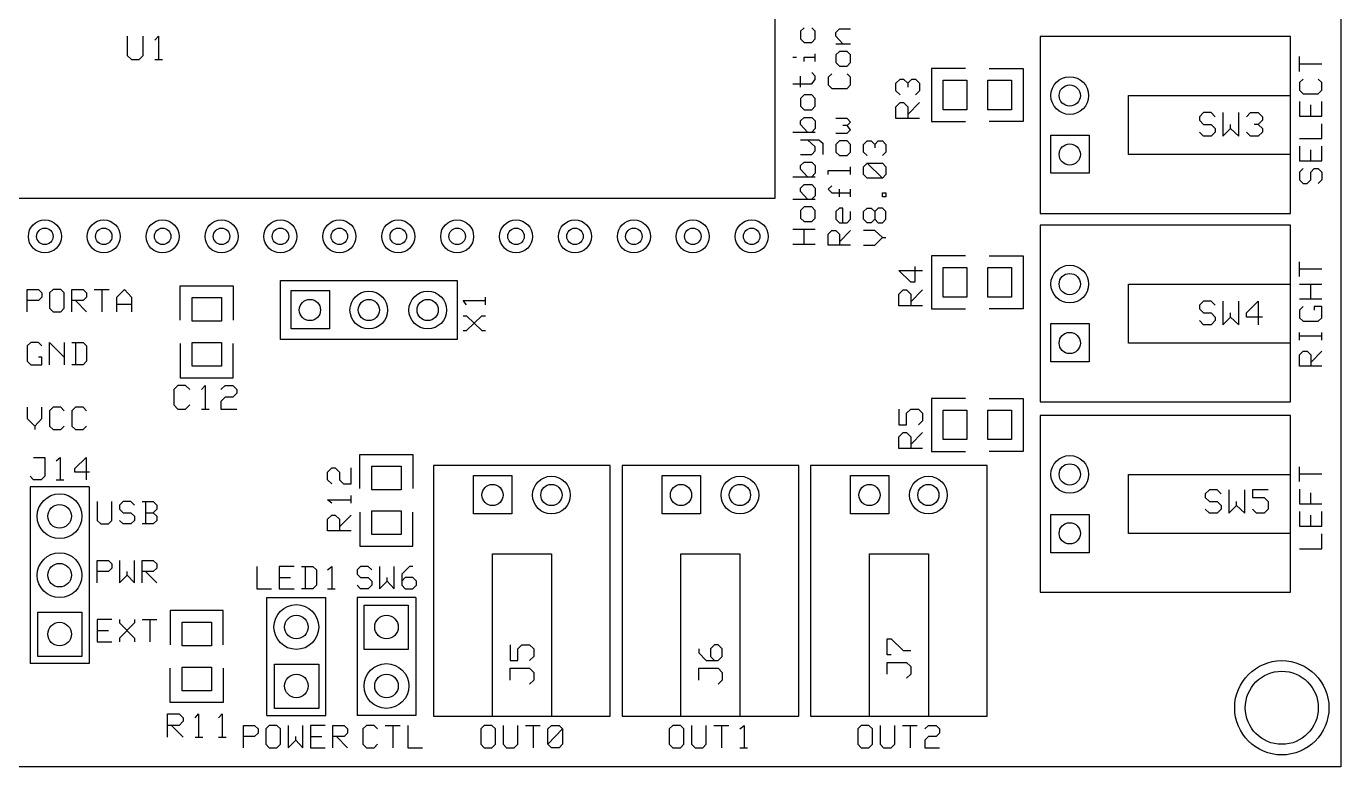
# Model space of a CAD drawing. Extents: x 0 to 3.8, y 0 to 2.5.
# Drawn here: x 1.569 to 3.8, y 0 to 1.256 of the extents above; entities that cross this region are included whole.
import ezdxf

# ---------------------------------------------------------------- set-up
doc = ezdxf.new("R2010")
doc.units = 0
doc.layers.get('0').update_dxf_attribs({"linetype": 'CONTINUOUS'})

msp = doc.modelspace()

# ---------------------------------------------------------------- linework, layer by layer
at = {"color": 7}
for p, q in [((3.8, 2.5), (3.8, 0)), ((2.84, 0.965), (2.84, 1.435)), ((2.889, 1.254), (2.883, 1.248)), ((2.908, 1.248), (2.902, 1.254)), ((2.943, 1.246), (2.949, 1.252)), ((2.949, 1.252), (2.968, 1.252)), ((1.74, 1.24), (1.74, 1.207)), ((1.767, 1.207), (1.767, 1.24)), ((1.787, 1.233), (1.793, 1.24)), ((1.793, 1.24), (1.793, 1.2)), ((2.883, 1.248), (2.883, 1.235)), ((2.883, 1.235), (2.889, 1.229)), ((2.889, 1.229), (2.902, 1.229)), ((2.902, 1.229), (2.908, 1.235)), ((2.908, 1.235), (2.908, 1.248)), ((2.943, 1.24), (2.943, 1.246)), ((2.955, 1.227), (2.943, 1.24)), ((3.715, 1.239), (3.29, 1.239)), ((3.29, 1.239), (3.29, 0.939)), ((3.715, 0.939), (3.715, 1.239)), ((1.74, 1.207), (1.747, 1.2)), ((1.76, 1.2), (1.767, 1.207)), ((2.908, 1.197), (2.908, 1.21)), ((2.943, 1.227), (2.968, 1.227)), ((2.949, 1.214), (2.943, 1.208)), ((2.943, 1.208), (2.943, 1.195)), ((2.962, 1.214), (2.949, 1.214)), ((2.968, 1.208), (2.962, 1.214)), ((2.968, 1.195), (2.968, 1.208)), ((1.747, 1.2), (1.76, 1.2)), ((1.787, 1.2), (1.8, 1.2)), ((2.87, 1.204), (2.876, 1.204)), ((2.889, 1.197), (2.889, 1.204)), ((2.889, 1.204), (2.908, 1.204)), ((2.943, 1.195), (2.949, 1.189)), ((2.949, 1.189), (2.962, 1.189)), ((2.962, 1.189), (2.968, 1.195)), ((3.163, 1.185), (3.105, 1.185)), ((3.105, 1.185), (3.105, 1.095)), ((3.203, 1.185), (3.261, 1.185)), ((3.261, 1.185), (3.261, 1.095)), ((3.73, 1.18), (3.73, 1.205)), ((3.73, 1.193), (3.768, 1.193)), ((2.883, 1.153), (2.883, 1.172)), ((2.908, 1.172), (2.902, 1.178)), ((2.902, 1.159), (2.908, 1.166)), ((2.908, 1.166), (2.908, 1.172)), ((2.936, 1.176), (2.93, 1.17)), ((2.93, 1.17), (2.93, 1.157)), ((2.968, 1.17), (2.962, 1.176)), ((2.968, 1.157), (2.968, 1.17)), ((3.045, 1.16), (3.052, 1.167)), ((3.052, 1.167), (3.058, 1.167)), ((3.058, 1.167), (3.065, 1.16)), ((3.065, 1.16), (3.072, 1.167)), ((3.072, 1.167), (3.078, 1.167)), ((3.078, 1.167), (3.085, 1.16)), ((3.125, 1.165), (3.165, 1.165)), ((3.125, 1.115), (3.125, 1.165)), ((3.165, 1.165), (3.165, 1.115)), ((3.201, 1.165), (3.241, 1.165)), ((3.201, 1.115), (3.201, 1.165)), ((3.241, 1.165), (3.241, 1.115)), ((3.736, 1.167), (3.73, 1.161)), ((3.73, 1.161), (3.73, 1.148)), ((3.768, 1.161), (3.762, 1.167)), ((3.768, 1.148), (3.768, 1.161)), ((2.87, 1.159), (2.902, 1.159)), ((2.889, 1.14), (2.883, 1.134)), ((2.902, 1.14), (2.889, 1.14)), ((2.908, 1.134), (2.902, 1.14)), ((2.93, 1.157), (2.936, 1.151)), ((2.936, 1.151), (2.962, 1.151)), ((2.962, 1.151), (2.968, 1.157)), ((3.045, 1.147), (3.045, 1.16)), ((3.052, 1.14), (3.045, 1.147)), ((3.065, 1.16), (3.065, 1.153)), ((3.085, 1.147), (3.078, 1.14)), ((3.085, 1.16), (3.085, 1.147)), ((3.44, 1.039), (3.44, 1.139)), ((3.44, 1.139), (3.715, 1.139)), ((3.73, 1.148), (3.736, 1.142)), ((3.736, 1.142), (3.762, 1.142)), ((3.762, 1.142), (3.768, 1.148)), ((2.883, 1.134), (2.883, 1.121)), ((2.883, 1.121), (2.889, 1.115)), ((2.902, 1.115), (2.908, 1.121)), ((2.908, 1.121), (2.908, 1.134)), ((3.045, 1.12), (3.052, 1.127)), ((3.045, 1.1), (3.045, 1.12)), ((3.052, 1.127), (3.058, 1.127)), ((3.058, 1.127), (3.065, 1.12)), ((3.065, 1.107), (3.085, 1.127)), ((3.065, 1.12), (3.065, 1.1)), ((3.73, 1.129), (3.73, 1.104)), ((3.749, 1.104), (3.749, 1.123)), ((3.768, 1.104), (3.768, 1.129)), ((2.883, 1.096), (2.889, 1.102)), ((2.883, 1.09), (2.883, 1.096)), ((2.889, 1.115), (2.902, 1.115)), ((2.889, 1.102), (2.902, 1.102)), ((2.902, 1.102), (2.908, 1.096)), ((2.908, 1.096), (2.908, 1.083)), ((2.962, 1.1), (2.943, 1.1)), ((2.968, 1.094), (2.962, 1.1)), ((2.962, 1.088), (2.968, 1.094)), ((3.085, 1.1), (3.045, 1.1)), ((3.105, 1.095), (3.163, 1.095)), ((3.165, 1.115), (3.125, 1.115)), ((3.241, 1.115), (3.201, 1.115)), ((3.261, 1.095), (3.203, 1.095)), ((3.567, 1.11), (3.56, 1.103)), ((3.56, 1.103), (3.56, 1.097)), ((3.56, 1.097), (3.567, 1.09)), ((3.58, 1.11), (3.567, 1.11)), ((3.587, 1.103), (3.58, 1.11)), ((3.6, 1.11), (3.6, 1.07)), ((3.627, 1.07), (3.627, 1.11)), ((3.64, 1.103), (3.647, 1.11)), ((3.647, 1.11), (3.66, 1.11)), ((3.66, 1.11), (3.667, 1.103)), ((3.667, 1.097), (3.66, 1.09)), ((3.667, 1.103), (3.667, 1.097)), ((3.73, 1.104), (3.768, 1.104)), ((2.87, 1.077), (2.908, 1.077)), ((2.895, 1.077), (2.883, 1.09)), ((2.908, 1.083), (2.902, 1.077)), ((2.943, 1.075), (2.962, 1.075)), ((2.962, 1.088), (2.955, 1.088)), ((2.968, 1.081), (2.962, 1.088)), ((2.962, 1.075), (2.968, 1.081)), ((3.308, 1.072), (3.373, 1.072)), ((3.308, 1.007), (3.308, 1.072)), ((3.373, 1.072), (3.373, 1.007)), ((3.567, 1.07), (3.56, 1.077)), ((3.567, 1.09), (3.58, 1.09)), ((3.58, 1.09), (3.587, 1.083)), ((3.587, 1.077), (3.58, 1.07)), ((3.587, 1.083), (3.587, 1.077)), ((3.6, 1.07), (3.613, 1.083)), ((3.613, 1.083), (3.613, 1.09)), ((3.613, 1.083), (3.627, 1.07)), ((3.647, 1.07), (3.64, 1.077)), ((3.66, 1.09), (3.653, 1.09)), ((3.66, 1.09), (3.667, 1.083)), ((3.667, 1.077), (3.66, 1.07)), ((3.667, 1.083), (3.667, 1.077)), ((3.768, 1.066), (3.768, 1.091)), ((2.883, 1.064), (2.914, 1.064)), ((2.908, 1.052), (2.895, 1.064)), ((2.908, 1.045), (2.908, 1.052)), ((2.914, 1.064), (2.921, 1.058)), ((2.921, 1.058), (2.921, 1.039)), ((2.949, 1.062), (2.943, 1.056)), ((2.943, 1.056), (2.943, 1.043)), ((2.962, 1.062), (2.949, 1.062)), ((2.968, 1.056), (2.962, 1.062)), ((2.968, 1.043), (2.968, 1.056)), ((2.99, 1.056), (2.996, 1.062)), ((2.99, 1.043), (2.99, 1.056)), ((2.996, 1.062), (3.003, 1.062)), ((3.003, 1.062), (3.009, 1.056)), ((3.009, 1.056), (3.015, 1.062)), ((3.009, 1.056), (3.009, 1.05)), ((3.015, 1.062), (3.022, 1.062)), ((3.022, 1.062), (3.028, 1.056)), ((3.028, 1.056), (3.028, 1.043)), ((3.58, 1.07), (3.567, 1.07)), ((3.66, 1.07), (3.647, 1.07)), ((3.73, 1.066), (3.768, 1.066)), ((3.73, 1.053), (3.73, 1.028)), ((3.768, 1.028), (3.768, 1.053)), ((2.883, 1.039), (2.902, 1.039)), ((2.902, 1.039), (2.908, 1.045)), ((2.943, 1.043), (2.949, 1.037)), ((2.949, 1.037), (2.962, 1.037)), ((2.962, 1.037), (2.968, 1.043)), ((2.996, 1.037), (2.99, 1.043)), ((3.028, 1.043), (3.022, 1.037)), ((3.715, 1.039), (3.44, 1.039)), ((3.73, 1.028), (3.768, 1.028)), ((3.749, 1.028), (3.749, 1.047)), ((2.883, 1.02), (2.889, 1.026)), ((2.883, 1.014), (2.883, 1.02)), ((2.895, 1.001), (2.883, 1.014)), ((2.889, 1.026), (2.902, 1.026)), ((2.902, 1.026), (2.908, 1.02)), ((2.908, 1.007), (2.902, 1.001)), ((2.908, 1.02), (2.908, 1.007)), ((2.93, 1.005), (2.93, 1.012)), ((2.93, 1.012), (2.968, 1.012)), ((2.968, 1.005), (2.968, 1.018)), ((2.99, 1.018), (2.996, 1.024)), ((2.99, 1.005), (2.99, 1.018)), ((2.996, 0.999), (2.99, 1.005)), ((2.996, 1.024), (3.022, 1.024)), ((3.022, 0.999), (2.996, 1.024)), ((3.022, 1.024), (3.028, 1.018)), ((3.028, 1.005), (3.022, 0.999)), ((3.028, 1.018), (3.028, 1.005)), ((3.373, 1.007), (3.308, 1.007)), ((3.736, 1.015), (3.73, 1.009)), ((3.73, 1.009), (3.73, 0.996)), ((3.749, 1.009), (3.755, 1.015)), ((3.749, 0.996), (3.749, 1.009)), ((3.755, 1.015), (3.762, 1.015)), ((3.762, 1.015), (3.768, 1.009)), ((3.768, 1.009), (3.768, 0.996)), ((2.87, 1.001), (2.908, 1.001)), ((2.883, 0.982), (2.889, 0.988)), ((2.883, 0.976), (2.883, 0.982)), ((2.889, 0.988), (2.902, 0.988)), ((2.902, 0.988), (2.908, 0.982)), ((2.908, 0.982), (2.908, 0.969)), ((2.936, 0.986), (2.93, 0.98)), ((3.022, 0.999), (2.996, 0.999)), ((3.73, 0.996), (3.736, 0.99)), ((3.736, 0.99), (3.743, 0.99)), ((3.743, 0.99), (3.749, 0.996)), ((3.768, 0.996), (3.762, 0.99)), ((0.86, 0.965), (2.84, 0.965)), ((2.87, 0.963), (2.908, 0.963)), ((2.895, 0.963), (2.883, 0.976)), ((2.908, 0.969), (2.902, 0.963)), ((2.93, 0.98), (2.936, 0.974)), ((2.936, 0.974), (2.968, 0.974)), ((2.949, 0.967), (2.949, 0.98)), ((2.968, 0.967), (2.968, 0.98)), ((3.022, 0.967), (3.022, 0.974)), ((3.022, 0.974), (3.028, 0.974)), ((3.028, 0.967), (3.022, 0.967)), ((3.028, 0.974), (3.028, 0.967)), ((2.889, 0.95), (2.883, 0.944)), ((2.883, 0.944), (2.883, 0.931)), ((2.902, 0.95), (2.889, 0.95)), ((2.908, 0.944), (2.902, 0.95)), ((2.908, 0.931), (2.908, 0.944)), ((2.949, 0.948), (2.943, 0.942)), ((2.943, 0.942), (2.943, 0.929)), ((2.955, 0.948), (2.949, 0.948)), ((2.955, 0.923), (2.955, 0.948)), ((2.968, 0.929), (2.968, 0.942)), ((2.99, 0.942), (2.996, 0.948)), ((2.99, 0.929), (2.99, 0.942)), ((2.996, 0.948), (3.003, 0.948)), ((3.003, 0.948), (3.009, 0.942)), ((3.015, 0.948), (3.009, 0.942)), ((3.009, 0.942), (3.009, 0.929)), ((3.022, 0.948), (3.015, 0.948)), ((3.028, 0.942), (3.022, 0.948)), ((3.028, 0.929), (3.028, 0.942)), ((3.29, 0.939), (3.715, 0.939)), ((2.883, 0.931), (2.889, 0.925)), ((2.889, 0.925), (2.902, 0.925)), ((2.902, 0.925), (2.908, 0.931)), ((2.943, 0.929), (2.949, 0.923)), ((2.949, 0.923), (2.962, 0.923)), ((2.962, 0.923), (2.968, 0.929)), ((2.996, 0.923), (2.99, 0.929)), ((3.003, 0.923), (2.996, 0.923)), ((3.009, 0.929), (3.003, 0.923)), ((3.009, 0.929), (3.015, 0.923)), ((3.015, 0.923), (3.022, 0.923)), ((3.022, 0.923), (3.028, 0.929)), ((3.715, 0.919), (3.29, 0.919)), ((3.29, 0.919), (3.29, 0.619)), ((3.715, 0.619), (3.715, 0.919)), ((2.87, 0.912), (2.908, 0.912)), ((2.889, 0.887), (2.889, 0.912)), ((2.93, 0.904), (2.936, 0.91)), ((2.93, 0.885), (2.93, 0.904)), ((2.936, 0.91), (2.943, 0.91)), ((2.943, 0.91), (2.949, 0.904)), ((2.949, 0.891), (2.968, 0.91)), ((2.949, 0.904), (2.949, 0.885)), ((3.009, 0.91), (2.99, 0.91)), ((3.022, 0.898), (3.009, 0.91)), ((3.009, 0.885), (3.022, 0.898)), ((3.022, 0.898), (3.028, 0.898)), ((2.87, 0.887), (2.908, 0.887)), ((2.968, 0.885), (2.93, 0.885)), ((2.99, 0.885), (3.009, 0.885)), ((3.077, 0.849), (3.077, 0.822)), ((3.163, 0.867), (3.105, 0.867)), ((3.105, 0.867), (3.105, 0.777)), ((3.203, 0.867), (3.261, 0.867)), ((3.261, 0.867), (3.261, 0.777)), ((3.73, 0.832), (3.73, 0.857)), ((3.07, 0.822), (3.05, 0.842)), ((3.05, 0.842), (3.09, 0.842)), ((3.125, 0.847), (3.165, 0.847)), ((3.125, 0.797), (3.125, 0.847)), ((3.165, 0.847), (3.165, 0.797)), ((3.201, 0.847), (3.241, 0.847)), ((3.201, 0.797), (3.201, 0.847)), ((3.241, 0.847), (3.241, 0.797)), ((3.73, 0.845), (3.768, 0.845)), ((1.57, 0.772), (1.57, 0.81)), ((1.57, 0.81), (1.589, 0.81)), ((1.589, 0.81), (1.595, 0.804)), ((1.595, 0.804), (1.595, 0.797)), ((1.614, 0.81), (1.608, 0.804)), ((1.608, 0.804), (1.608, 0.778)), ((1.627, 0.81), (1.614, 0.81)), ((1.633, 0.804), (1.627, 0.81)), ((1.633, 0.778), (1.633, 0.804)), ((1.646, 0.772), (1.646, 0.81)), ((1.646, 0.81), (1.665, 0.81)), ((1.665, 0.81), (1.671, 0.804)), ((1.671, 0.804), (1.671, 0.797)), ((1.684, 0.81), (1.709, 0.81)), ((1.697, 0.81), (1.697, 0.772)), ((1.722, 0.797), (1.735, 0.81)), ((1.735, 0.81), (1.747, 0.797)), ((1.83, 0.758), (1.83, 0.816)), ((1.83, 0.816), (1.92, 0.816)), ((1.92, 0.816), (1.92, 0.758)), ((2, 0.825), (2.3, 0.825)), ((2, 0.725), (2, 0.825)), ((2.018, 0.808), (2.083, 0.808)), ((2.018, 0.743), (2.018, 0.808)), ((2.083, 0.808), (2.083, 0.743)), ((2.3, 0.825), (2.3, 0.725)), ((3.05, 0.802), (3.057, 0.809)), ((3.057, 0.809), (3.063, 0.809)), ((3.063, 0.809), (3.07, 0.802)), ((3.077, 0.822), (3.07, 0.822)), ((3.07, 0.789), (3.09, 0.809)), ((3.44, 0.719), (3.44, 0.819)), ((3.44, 0.819), (3.715, 0.819)), ((3.73, 0.819), (3.768, 0.819)), ((3.749, 0.794), (3.749, 0.819)), ((1.589, 0.791), (1.57, 0.791)), ((1.595, 0.797), (1.589, 0.791)), ((1.665, 0.791), (1.646, 0.791)), ((1.652, 0.791), (1.671, 0.772)), ((1.671, 0.797), (1.665, 0.791)), ((1.722, 0.772), (1.722, 0.797)), ((1.722, 0.785), (1.747, 0.785)), ((1.747, 0.797), (1.747, 0.772)), ((1.85, 0.796), (1.9, 0.796)), ((1.85, 0.756), (1.85, 0.796)), ((1.9, 0.796), (1.9, 0.756)), ((2.316, 0.784), (2.31, 0.791)), ((2.31, 0.791), (2.348, 0.791)), ((2.348, 0.784), (2.348, 0.797)), ((3.05, 0.782), (3.05, 0.802)), ((3.09, 0.782), (3.05, 0.782)), ((3.07, 0.802), (3.07, 0.782)), ((3.165, 0.797), (3.125, 0.797)), ((3.241, 0.797), (3.201, 0.797)), ((3.567, 0.79), (3.56, 0.783)), ((3.56, 0.783), (3.56, 0.777)), ((3.58, 0.79), (3.567, 0.79)), ((3.587, 0.783), (3.58, 0.79)), ((3.6, 0.79), (3.6, 0.75)), ((3.627, 0.75), (3.627, 0.79)), ((3.64, 0.77), (3.66, 0.79)), ((3.66, 0.79), (3.66, 0.75)), ((3.73, 0.794), (3.768, 0.794)), ((1.608, 0.778), (1.614, 0.772)), ((1.614, 0.772), (1.627, 0.772)), ((1.627, 0.772), (1.633, 0.778)), ((2.31, 0.765), (2.316, 0.765)), ((2.316, 0.74), (2.342, 0.765)), ((2.316, 0.765), (2.342, 0.74)), ((2.342, 0.765), (2.348, 0.765)), ((3.105, 0.777), (3.163, 0.777)), ((3.261, 0.777), (3.203, 0.777)), ((3.56, 0.777), (3.567, 0.77)), ((3.567, 0.77), (3.58, 0.77)), ((3.58, 0.77), (3.587, 0.763)), ((3.587, 0.763), (3.587, 0.757)), ((3.6, 0.75), (3.613, 0.763)), ((3.613, 0.763), (3.613, 0.77)), ((3.613, 0.763), (3.627, 0.75)), ((3.64, 0.763), (3.64, 0.77)), ((3.667, 0.763), (3.64, 0.763)), ((3.736, 0.781), (3.73, 0.775)), ((3.73, 0.775), (3.73, 0.762)), ((3.73, 0.762), (3.736, 0.756)), ((3.768, 0.781), (3.755, 0.781)), ((3.755, 0.781), (3.755, 0.775)), ((3.762, 0.756), (3.768, 0.762)), ((3.768, 0.762), (3.768, 0.781)), ((1.9, 0.756), (1.85, 0.756)), ((2.083, 0.743), (2.018, 0.743)), ((2.31, 0.74), (2.316, 0.74)), ((2.342, 0.74), (2.348, 0.74)), ((3.308, 0.752), (3.373, 0.752)), ((3.308, 0.687), (3.308, 0.752)), ((3.373, 0.752), (3.373, 0.687)), ((3.567, 0.75), (3.56, 0.757)), ((3.58, 0.75), (3.567, 0.75)), ((3.587, 0.757), (3.58, 0.75)), ((3.73, 0.724), (3.73, 0.737)), ((3.736, 0.756), (3.762, 0.756)), ((3.768, 0.724), (3.768, 0.737)), ((1.576, 0.72), (1.57, 0.714)), ((1.589, 0.72), (1.576, 0.72)), ((1.595, 0.714), (1.589, 0.72)), ((1.608, 0.682), (1.608, 0.72)), ((1.608, 0.72), (1.633, 0.695)), ((1.633, 0.72), (1.633, 0.682)), ((1.646, 0.72), (1.665, 0.72)), ((1.652, 0.72), (1.652, 0.682)), ((1.665, 0.72), (1.671, 0.714)), ((1.83, 0.718), (1.83, 0.66)), ((1.85, 0.72), (1.9, 0.72)), ((1.85, 0.68), (1.85, 0.72)), ((1.9, 0.72), (1.9, 0.68)), ((1.92, 0.66), (1.92, 0.718)), ((2.3, 0.725), (2, 0.725)), ((3.715, 0.719), (3.44, 0.719)), ((3.73, 0.731), (3.768, 0.731)), ((1.57, 0.714), (1.57, 0.688)), ((1.595, 0.695), (1.589, 0.695)), ((1.595, 0.682), (1.595, 0.695)), ((1.671, 0.714), (1.671, 0.688)), ((3.73, 0.699), (3.736, 0.705)), ((3.73, 0.68), (3.73, 0.699)), ((3.736, 0.705), (3.743, 0.705)), ((3.743, 0.705), (3.749, 0.699)), ((3.749, 0.686), (3.768, 0.705)), ((3.749, 0.699), (3.749, 0.68)), ((1.57, 0.688), (1.576, 0.682)), ((1.576, 0.682), (1.595, 0.682)), ((1.665, 0.682), (1.646, 0.682)), ((1.671, 0.688), (1.665, 0.682)), ((1.9, 0.68), (1.85, 0.68)), ((3.373, 0.687), (3.308, 0.687)), ((3.768, 0.68), (3.73, 0.68)), ((1.83, 0.66), (1.92, 0.66)), ((1.826, 0.647), (1.819, 0.64)), ((1.819, 0.64), (1.819, 0.614)), ((1.839, 0.647), (1.826, 0.647)), ((1.846, 0.64), (1.839, 0.647)), ((1.866, 0.64), (1.872, 0.647)), ((1.872, 0.647), (1.872, 0.607)), ((1.899, 0.64), (1.906, 0.647)), ((1.906, 0.627), (1.899, 0.62)), ((1.906, 0.647), (1.919, 0.647)), ((1.919, 0.627), (1.906, 0.627)), ((1.919, 0.647), (1.926, 0.64)), ((1.926, 0.634), (1.919, 0.627)), ((1.926, 0.64), (1.926, 0.634)), ((3.163, 0.625), (3.105, 0.625)), ((3.105, 0.625), (3.105, 0.535)), ((3.203, 0.625), (3.261, 0.625)), ((3.261, 0.625), (3.261, 0.535)), ((1.57, 0.61), (1.57, 0.591)), ((1.595, 0.591), (1.595, 0.61)), ((1.614, 0.61), (1.608, 0.604)), ((1.608, 0.604), (1.608, 0.578)), ((1.627, 0.61), (1.614, 0.61)), ((1.633, 0.604), (1.627, 0.61)), ((1.652, 0.61), (1.646, 0.604)), ((1.646, 0.604), (1.646, 0.578)), ((1.665, 0.61), (1.652, 0.61)), ((1.671, 0.604), (1.665, 0.61)), ((1.819, 0.614), (1.826, 0.607)), ((1.826, 0.607), (1.839, 0.607)), ((1.839, 0.607), (1.846, 0.614)), ((1.866, 0.607), (1.879, 0.607)), ((1.899, 0.62), (1.899, 0.607)), ((1.899, 0.607), (1.926, 0.607)), ((3.05, 0.607), (3.05, 0.58)), ((3.063, 0.6), (3.07, 0.607)), ((3.07, 0.607), (3.083, 0.607)), ((3.083, 0.607), (3.09, 0.6)), ((3.125, 0.605), (3.165, 0.605)), ((3.125, 0.555), (3.125, 0.605)), ((3.165, 0.605), (3.165, 0.555)), ((3.201, 0.605), (3.241, 0.605)), ((3.201, 0.555), (3.201, 0.605)), ((3.241, 0.605), (3.241, 0.555)), ((3.29, 0.619), (3.715, 0.619)), ((1.57, 0.591), (1.583, 0.578)), ((1.583, 0.578), (1.595, 0.591)), ((3.063, 0.58), (3.063, 0.6)), ((3.09, 0.587), (3.083, 0.58)), ((3.09, 0.6), (3.09, 0.587)), ((3.715, 0.596), (3.29, 0.596)), ((3.29, 0.596), (3.29, 0.296)), ((3.715, 0.296), (3.715, 0.596)), ((1.583, 0.578), (1.583, 0.572)), ((1.608, 0.578), (1.614, 0.572)), ((1.614, 0.572), (1.627, 0.572)), ((1.627, 0.572), (1.633, 0.578)), ((1.646, 0.578), (1.652, 0.572)), ((1.652, 0.572), (1.665, 0.572)), ((1.665, 0.572), (1.671, 0.578)), ((3.05, 0.58), (3.063, 0.58)), ((3.05, 0.56), (3.057, 0.567)), ((3.05, 0.54), (3.05, 0.56)), ((3.057, 0.567), (3.063, 0.567)), ((3.063, 0.567), (3.07, 0.56)), ((3.07, 0.547), (3.09, 0.567)), ((3.07, 0.56), (3.07, 0.54)), ((3.09, 0.54), (3.05, 0.54)), ((3.165, 0.555), (3.125, 0.555)), ((3.241, 0.555), (3.201, 0.555)), ((1.581, 0.525), (1.6, 0.525)), ((1.6, 0.525), (1.6, 0.493)), ((1.619, 0.519), (1.626, 0.525)), ((1.626, 0.525), (1.626, 0.487)), ((1.651, 0.506), (1.67, 0.525)), ((1.67, 0.525), (1.67, 0.487)), ((2.135, 0.472), (2.135, 0.53)), ((2.135, 0.53), (2.225, 0.53)), ((2.225, 0.53), (2.225, 0.472)), ((3.105, 0.535), (3.163, 0.535)), ((3.261, 0.535), (3.203, 0.535)), ((1.581, 0.487), (1.575, 0.493)), ((1.6, 0.493), (1.594, 0.487)), ((1.651, 0.5), (1.651, 0.506)), ((1.676, 0.5), (1.651, 0.5)), ((2.08, 0.5), (2.087, 0.507)), ((2.08, 0.487), (2.08, 0.5)), ((2.087, 0.507), (2.093, 0.507)), ((2.093, 0.507), (2.1, 0.5)), ((2.1, 0.5), (2.1, 0.487)), ((2.12, 0.48), (2.12, 0.507)), ((2.155, 0.51), (2.205, 0.51)), ((2.155, 0.47), (2.155, 0.51)), ((2.205, 0.51), (2.205, 0.47)), ((2.26, 0.511), (2.26, 0.086)), ((2.56, 0.511), (2.26, 0.511)), ((2.328, 0.494), (2.393, 0.494)), ((2.328, 0.429), (2.328, 0.494)), ((2.393, 0.494), (2.393, 0.429)), ((2.56, 0.086), (2.56, 0.511)), ((2.58, 0.511), (2.58, 0.086)), ((2.88, 0.511), (2.58, 0.511)), ((2.648, 0.494), (2.713, 0.494)), ((2.648, 0.429), (2.648, 0.494)), ((2.713, 0.494), (2.713, 0.429)), ((2.88, 0.086), (2.88, 0.511)), ((2.9, 0.511), (2.9, 0.086)), ((3.2, 0.511), (2.9, 0.511)), ((2.968, 0.494), (3.033, 0.494)), ((2.968, 0.429), (2.968, 0.494)), ((3.033, 0.494), (3.033, 0.429)), ((3.2, 0.086), (3.2, 0.511)), ((3.44, 0.396), (3.44, 0.496)), ((3.44, 0.496), (3.715, 0.496)), ((3.73, 0.484), (3.73, 0.509)), ((3.73, 0.497), (3.768, 0.497)), ((1.575, 0.475), (1.575, 0.175)), ((1.675, 0.475), (1.575, 0.475)), ((1.594, 0.487), (1.581, 0.487)), ((1.619, 0.487), (1.632, 0.487)), ((1.675, 0.475), (1.675, 0.175)), ((2.087, 0.48), (2.08, 0.487)), ((2.1, 0.487), (2.107, 0.48)), ((2.107, 0.48), (2.12, 0.48)), ((2.205, 0.47), (2.155, 0.47)), ((3.577, 0.47), (3.57, 0.463)), ((3.59, 0.47), (3.577, 0.47)), ((3.597, 0.463), (3.59, 0.47)), ((3.61, 0.47), (3.61, 0.43)), ((3.637, 0.43), (3.637, 0.47)), ((3.677, 0.47), (3.65, 0.47)), ((3.65, 0.47), (3.65, 0.457)), ((3.73, 0.471), (3.73, 0.446)), ((1.689, 0.45), (1.689, 0.418)), ((1.714, 0.418), (1.714, 0.45)), ((1.733, 0.45), (1.727, 0.444)), ((1.746, 0.45), (1.733, 0.45)), ((1.752, 0.444), (1.746, 0.45)), ((1.765, 0.45), (1.784, 0.45)), ((1.771, 0.45), (1.771, 0.412)), ((1.784, 0.45), (1.79, 0.444)), ((2.087, 0.447), (2.08, 0.453)), ((2.08, 0.453), (2.12, 0.453)), ((2.12, 0.447), (2.12, 0.46)), ((3.57, 0.463), (3.57, 0.457)), ((3.57, 0.457), (3.577, 0.45)), ((3.577, 0.45), (3.59, 0.45)), ((3.59, 0.45), (3.597, 0.443)), ((3.623, 0.443), (3.623, 0.45)), ((3.65, 0.457), (3.67, 0.457)), ((3.67, 0.457), (3.677, 0.45)), ((3.677, 0.45), (3.677, 0.437)), ((3.749, 0.446), (3.749, 0.465)), ((1.727, 0.444), (1.727, 0.437)), ((1.727, 0.437), (1.733, 0.431)), ((1.733, 0.431), (1.746, 0.431)), ((1.746, 0.431), (1.752, 0.425)), ((1.752, 0.425), (1.752, 0.418)), ((1.771, 0.431), (1.784, 0.431)), ((1.79, 0.437), (1.784, 0.431)), ((1.784, 0.431), (1.79, 0.425)), ((1.79, 0.444), (1.79, 0.437)), ((1.79, 0.425), (1.79, 0.418)), ((2.08, 0.42), (2.087, 0.427)), ((2.087, 0.427), (2.093, 0.427)), ((2.093, 0.427), (2.1, 0.42)), ((2.1, 0.407), (2.12, 0.427)), ((2.135, 0.432), (2.135, 0.374)), ((2.155, 0.434), (2.205, 0.434)), ((2.155, 0.394), (2.155, 0.434)), ((2.205, 0.434), (2.205, 0.394)), ((2.225, 0.374), (2.225, 0.432)), ((2.393, 0.429), (2.328, 0.429)), ((2.713, 0.429), (2.648, 0.429)), ((3.033, 0.429), (2.968, 0.429)), ((3.308, 0.428), (3.373, 0.428)), ((3.308, 0.363), (3.308, 0.428)), ((3.373, 0.428), (3.373, 0.363)), ((3.577, 0.43), (3.57, 0.437)), ((3.59, 0.43), (3.577, 0.43)), ((3.597, 0.437), (3.59, 0.43)), ((3.597, 0.443), (3.597, 0.437)), ((3.61, 0.43), (3.623, 0.443)), ((3.623, 0.443), (3.637, 0.43)), ((3.657, 0.43), (3.65, 0.437)), ((3.67, 0.43), (3.657, 0.43)), ((3.677, 0.437), (3.67, 0.43)), ((3.73, 0.446), (3.768, 0.446)), ((3.73, 0.433), (3.73, 0.408)), ((3.749, 0.408), (3.749, 0.427)), ((3.768, 0.408), (3.768, 0.433)), ((1.689, 0.418), (1.695, 0.412)), ((1.695, 0.412), (1.708, 0.412)), ((1.708, 0.412), (1.714, 0.418)), ((1.733, 0.412), (1.727, 0.418)), ((1.746, 0.412), (1.733, 0.412)), ((1.752, 0.418), (1.746, 0.412)), ((1.784, 0.412), (1.765, 0.412)), ((1.79, 0.418), (1.784, 0.412)), ((2.08, 0.4), (2.08, 0.42)), ((2.1, 0.42), (2.1, 0.4)), ((3.73, 0.408), (3.768, 0.408)), ((2.12, 0.4), (2.08, 0.4)), ((2.205, 0.394), (2.155, 0.394)), ((3.715, 0.396), (3.44, 0.396)), ((3.768, 0.37), (3.768, 0.395)), ((2.135, 0.374), (2.225, 0.374)), ((2.36, 0.086), (2.36, 0.361)), ((2.36, 0.361), (2.46, 0.361)), ((2.46, 0.361), (2.46, 0.086)), ((2.68, 0.086), (2.68, 0.361)), ((2.68, 0.361), (2.78, 0.361)), ((2.78, 0.361), (2.78, 0.086)), ((3, 0.086), (3, 0.361)), ((3, 0.361), (3.1, 0.361)), ((3.1, 0.361), (3.1, 0.086)), ((3.373, 0.363), (3.308, 0.363)), ((3.73, 0.37), (3.768, 0.37)), ((1.689, 0.312), (1.689, 0.35)), ((1.689, 0.35), (1.708, 0.35)), ((1.708, 0.35), (1.714, 0.344)), ((1.714, 0.337), (1.708, 0.331)), ((1.714, 0.344), (1.714, 0.337)), ((1.727, 0.35), (1.727, 0.312)), ((1.752, 0.312), (1.752, 0.35)), ((1.765, 0.312), (1.765, 0.35)), ((1.765, 0.35), (1.784, 0.35)), ((1.784, 0.35), (1.79, 0.344)), ((1.79, 0.337), (1.784, 0.331)), ((1.79, 0.344), (1.79, 0.337)), ((1.96, 0.34), (1.96, 0.302)), ((2.023, 0.34), (1.998, 0.34)), ((1.998, 0.34), (1.998, 0.302)), ((2.036, 0.34), (2.055, 0.34)), ((2.042, 0.34), (2.042, 0.302)), ((2.055, 0.34), (2.061, 0.334)), ((2.08, 0.334), (2.087, 0.34)), ((2.087, 0.34), (2.087, 0.302)), ((2.136, 0.34), (2.13, 0.334)), ((2.149, 0.34), (2.136, 0.34)), ((2.155, 0.334), (2.149, 0.34)), ((2.168, 0.34), (2.168, 0.302)), ((2.193, 0.302), (2.193, 0.34)), ((2.219, 0.34), (2.206, 0.327)), ((2.225, 0.34), (2.219, 0.34)), ((1.708, 0.331), (1.689, 0.331)), ((1.727, 0.312), (1.74, 0.325)), ((1.74, 0.325), (1.74, 0.331)), ((1.74, 0.325), (1.752, 0.312)), ((1.784, 0.331), (1.765, 0.331)), ((1.771, 0.331), (1.79, 0.312)), ((1.998, 0.321), (2.017, 0.321)), ((2.061, 0.334), (2.061, 0.308)), ((2.13, 0.334), (2.13, 0.327)), ((2.13, 0.327), (2.136, 0.321)), ((2.136, 0.321), (2.149, 0.321)), ((2.149, 0.321), (2.155, 0.315)), ((2.155, 0.315), (2.155, 0.308)), ((2.168, 0.302), (2.181, 0.315)), ((2.181, 0.315), (2.181, 0.321)), ((2.181, 0.315), (2.193, 0.302)), ((2.206, 0.327), (2.206, 0.308)), ((2.212, 0.321), (2.206, 0.315)), ((2.225, 0.321), (2.212, 0.321)), ((2.231, 0.315), (2.225, 0.321)), ((2.231, 0.308), (2.231, 0.315)), ((1.96, 0.302), (1.985, 0.302)), ((1.998, 0.302), (2.023, 0.302)), ((2.055, 0.302), (2.036, 0.302)), ((2.061, 0.308), (2.055, 0.302)), ((2.08, 0.302), (2.093, 0.302)), ((2.136, 0.302), (2.13, 0.308)), ((2.149, 0.302), (2.136, 0.302)), ((2.155, 0.308), (2.149, 0.302)), ((2.206, 0.308), (2.212, 0.302)), ((2.212, 0.302), (2.225, 0.302)), ((2.225, 0.302), (2.231, 0.308)), ((3.29, 0.296), (3.715, 0.296)), ((1.977, 0.287), (2.077, 0.287)), ((1.977, 0.087), (1.977, 0.287)), ((2.077, 0.087), (2.077, 0.287)), ((2.13, 0.287), (2.13, 0.087)), ((2.23, 0.287), (2.13, 0.287)), ((2.142, 0.274), (2.217, 0.274)), ((2.142, 0.199), (2.142, 0.274)), ((2.217, 0.274), (2.217, 0.199)), ((2.23, 0.287), (2.23, 0.087)), ((1.588, 0.262), (1.663, 0.262)), ((1.588, 0.187), (1.588, 0.262)), ((1.663, 0.262), (1.663, 0.187)), ((1.714, 0.25), (1.689, 0.25)), ((1.689, 0.25), (1.689, 0.212)), ((1.727, 0.25), (1.727, 0.244)), ((1.752, 0.25), (1.752, 0.244)), ((1.765, 0.25), (1.79, 0.25)), ((1.778, 0.25), (1.778, 0.212)), ((1.903, 0.265), (1.813, 0.265)), ((1.813, 0.265), (1.813, 0.207)), ((1.903, 0.207), (1.903, 0.265)), ((1.689, 0.231), (1.708, 0.231)), ((1.727, 0.244), (1.752, 0.218)), ((1.752, 0.244), (1.727, 0.218)), ((1.833, 0.245), (1.883, 0.245)), ((1.833, 0.205), (1.833, 0.245)), ((1.883, 0.245), (1.883, 0.205)), ((1.689, 0.212), (1.714, 0.212)), ((1.727, 0.218), (1.727, 0.212)), ((1.752, 0.218), (1.752, 0.212)), ((1.883, 0.205), (1.833, 0.205)), ((2.39, 0.207), (2.39, 0.18)), ((2.403, 0.2), (2.41, 0.207)), ((2.41, 0.207), (2.423, 0.207)), ((2.423, 0.207), (2.43, 0.2)), ((2.737, 0.207), (2.73, 0.2)), ((2.743, 0.207), (2.737, 0.207)), ((2.75, 0.2), (2.743, 0.207)), ((3.03, 0.19), (3.03, 0.217)), ((3.03, 0.217), (3.037, 0.217)), ((3.037, 0.217), (3.057, 0.197)), ((1.663, 0.187), (1.588, 0.187)), ((2.217, 0.199), (2.142, 0.199)), ((2.39, 0.18), (2.403, 0.18)), ((2.403, 0.18), (2.403, 0.2)), ((2.43, 0.187), (2.423, 0.18)), ((2.43, 0.2), (2.43, 0.187)), ((2.71, 0.2), (2.71, 0.193)), ((2.71, 0.193), (2.723, 0.18)), ((2.723, 0.18), (2.743, 0.18)), ((2.73, 0.2), (2.73, 0.187)), ((2.73, 0.187), (2.737, 0.18)), ((2.743, 0.18), (2.75, 0.187)), ((2.75, 0.187), (2.75, 0.2)), ((3.037, 0.19), (3.03, 0.19)), ((3.057, 0.197), (3.07, 0.197)), ((1.675, 0.175), (1.575, 0.175)), ((1.813, 0.109), (1.813, 0.167)), ((1.833, 0.169), (1.883, 0.169)), ((1.833, 0.129), (1.833, 0.169)), ((1.883, 0.169), (1.883, 0.129)), ((1.903, 0.167), (1.903, 0.109)), ((1.99, 0.174), (2.065, 0.174)), ((1.99, 0.099), (1.99, 0.174)), ((2.065, 0.174), (2.065, 0.099)), ((2.39, 0.147), (2.39, 0.167)), ((2.39, 0.167), (2.423, 0.167)), ((2.423, 0.167), (2.43, 0.16)), ((2.43, 0.16), (2.43, 0.147)), ((2.71, 0.147), (2.71, 0.167)), ((2.71, 0.167), (2.743, 0.167)), ((2.743, 0.167), (2.75, 0.16)), ((2.75, 0.16), (2.75, 0.147)), ((3.03, 0.157), (3.03, 0.177)), ((3.03, 0.177), (3.063, 0.177)), ((3.063, 0.177), (3.07, 0.17)), ((3.07, 0.157), (3.063, 0.15)), ((3.07, 0.17), (3.07, 0.157)), ((2.43, 0.147), (2.423, 0.14)), ((2.75, 0.147), (2.743, 0.14)), ((1.883, 0.129), (1.833, 0.129)), ((1.808, 0.05), (1.808, 0.09)), ((1.808, 0.09), (1.828, 0.09)), ((1.903, 0.109), (1.813, 0.109)), ((1.828, 0.09), (1.835, 0.083)), ((1.855, 0.083), (1.861, 0.09)), ((1.861, 0.09), (1.861, 0.05)), ((1.895, 0.083), (1.901, 0.09)), ((1.901, 0.09), (1.901, 0.05)), ((2.065, 0.099), (1.99, 0.099)), ((1.828, 0.07), (1.808, 0.07)), ((1.815, 0.07), (1.835, 0.05)), ((1.835, 0.077), (1.828, 0.07)), ((1.835, 0.083), (1.835, 0.077)), ((1.937, 0.032), (1.937, 0.07)), ((1.937, 0.07), (1.956, 0.07)), ((1.956, 0.07), (1.962, 0.064)), ((1.981, 0.07), (1.975, 0.064)), ((1.977, 0.087), (2.077, 0.087)), ((1.994, 0.07), (1.981, 0.07)), ((2, 0.064), (1.994, 0.07)), ((2.013, 0.07), (2.013, 0.032)), ((2.038, 0.032), (2.038, 0.07)), ((2.076, 0.07), (2.051, 0.07)), ((2.051, 0.07), (2.051, 0.032)), ((2.089, 0.032), (2.089, 0.07)), ((2.089, 0.07), (2.108, 0.07)), ((2.108, 0.07), (2.114, 0.064)), ((2.23, 0.087), (2.13, 0.087)), ((2.146, 0.07), (2.14, 0.064)), ((2.159, 0.07), (2.146, 0.07)), ((2.165, 0.064), (2.159, 0.07)), ((2.178, 0.07), (2.203, 0.07)), ((2.191, 0.07), (2.191, 0.032)), ((2.216, 0.07), (2.216, 0.032)), ((2.26, 0.086), (2.56, 0.086)), ((2.346, 0.07), (2.34, 0.064)), ((2.359, 0.07), (2.346, 0.07)), ((2.365, 0.064), (2.359, 0.07)), ((2.378, 0.07), (2.378, 0.038)), ((2.403, 0.038), (2.403, 0.07)), ((2.416, 0.07), (2.441, 0.07)), ((2.429, 0.07), (2.429, 0.032)), ((2.454, 0.064), (2.46, 0.07)), ((2.46, 0.07), (2.473, 0.07)), ((2.473, 0.07), (2.479, 0.064)), ((2.58, 0.086), (2.88, 0.086)), ((2.666, 0.07), (2.66, 0.064)), ((2.679, 0.07), (2.666, 0.07)), ((2.685, 0.064), (2.679, 0.07)), ((2.698, 0.07), (2.698, 0.038)), ((2.723, 0.038), (2.723, 0.07)), ((2.736, 0.07), (2.761, 0.07)), ((2.749, 0.07), (2.749, 0.032)), ((2.78, 0.064), (2.787, 0.07)), ((2.787, 0.07), (2.787, 0.032)), ((2.9, 0.086), (3.2, 0.086)), ((2.986, 0.07), (2.98, 0.064)), ((2.999, 0.07), (2.986, 0.07)), ((3.005, 0.064), (2.999, 0.07)), ((3.018, 0.07), (3.018, 0.038)), ((3.043, 0.038), (3.043, 0.07)), ((3.056, 0.07), (3.081, 0.07)), ((3.069, 0.07), (3.069, 0.032)), ((3.094, 0.064), (3.1, 0.07)), ((3.1, 0.07), (3.113, 0.07)), ((3.113, 0.07), (3.119, 0.064)), ((1.855, 0.05), (1.868, 0.05)), ((1.895, 0.05), (1.908, 0.05)), ((1.956, 0.051), (1.937, 0.051)), ((1.962, 0.057), (1.956, 0.051)), ((1.962, 0.064), (1.962, 0.057)), ((1.975, 0.064), (1.975, 0.038)), ((2, 0.038), (2, 0.064)), ((2.013, 0.032), (2.026, 0.045)), ((2.026, 0.045), (2.026, 0.051)), ((2.026, 0.045), (2.038, 0.032)), ((2.051, 0.051), (2.07, 0.051)), ((2.108, 0.051), (2.089, 0.051)), ((2.095, 0.051), (2.114, 0.032)), ((2.114, 0.057), (2.108, 0.051)), ((2.114, 0.064), (2.114, 0.057)), ((2.14, 0.064), (2.14, 0.038)), ((2.34, 0.064), (2.34, 0.038)), ((2.365, 0.038), (2.365, 0.064)), ((2.454, 0.038), (2.454, 0.064)), ((2.454, 0.038), (2.479, 0.064)), ((2.479, 0.064), (2.479, 0.038)), ((2.66, 0.064), (2.66, 0.038)), ((2.685, 0.038), (2.685, 0.064)), ((2.98, 0.064), (2.98, 0.038)), ((3.005, 0.038), (3.005, 0.064)), ((3.1, 0.051), (3.094, 0.045)), ((3.094, 0.045), (3.094, 0.032)), ((3.113, 0.051), (3.1, 0.051)), ((3.119, 0.057), (3.113, 0.051)), ((3.119, 0.064), (3.119, 0.057)), ((1.975, 0.038), (1.981, 0.032)), ((1.981, 0.032), (1.994, 0.032)), ((1.994, 0.032), (2, 0.038)), ((2.051, 0.032), (2.076, 0.032)), ((2.14, 0.038), (2.146, 0.032)), ((2.146, 0.032), (2.159, 0.032)), ((2.159, 0.032), (2.165, 0.038)), ((2.216, 0.032), (2.241, 0.032)), ((2.34, 0.038), (2.346, 0.032)), ((2.346, 0.032), (2.359, 0.032)), ((2.359, 0.032), (2.365, 0.038)), ((2.378, 0.038), (2.384, 0.032)), ((2.384, 0.032), (2.397, 0.032)), ((2.397, 0.032), (2.403, 0.038)), ((2.46, 0.032), (2.454, 0.038)), ((2.473, 0.032), (2.46, 0.032)), ((2.479, 0.038), (2.473, 0.032)), ((2.66, 0.038), (2.666, 0.032)), ((2.666, 0.032), (2.679, 0.032)), ((2.679, 0.032), (2.685, 0.038)), ((2.698, 0.038), (2.704, 0.032)), ((2.704, 0.032), (2.717, 0.032)), ((2.717, 0.032), (2.723, 0.038)), ((2.78, 0.032), (2.793, 0.032)), ((2.98, 0.038), (2.986, 0.032)), ((2.986, 0.032), (2.999, 0.032)), ((2.999, 0.032), (3.005, 0.038)), ((3.018, 0.038), (3.024, 0.032)), ((3.024, 0.032), (3.037, 0.032)), ((3.037, 0.032), (3.043, 0.038)), ((3.094, 0.032), (3.119, 0.032)), ((3.8, 0), (0, 0))]:
    msp.add_line(p, q, dxfattribs=at)
for centre, radius in [((3.34, 1.139), 0.032), ((3.34, 1.139), 0.018), ((3.34, 1.039), 0.018), ((1.6, 0.9), 0.028), ((1.7, 0.9), 0.028), ((1.8, 0.9), 0.028), ((1.9, 0.9), 0.028), ((2, 0.9), 0.028), ((2.1, 0.9), 0.028), ((2.2, 0.9), 0.028), ((2.3, 0.9), 0.028), ((2.4, 0.9), 0.028), ((2.5, 0.9), 0.028), ((2.6, 0.9), 0.028), ((2.7, 0.9), 0.028), ((2.8, 0.9), 0.028), ((1.6, 0.9), 0.014), ((1.7, 0.9), 0.014), ((1.8, 0.9), 0.014), ((1.9, 0.9), 0.014), ((2, 0.9), 0.014), ((2.1, 0.9), 0.014), ((2.2, 0.9), 0.014), ((2.3, 0.9), 0.014), ((2.4, 0.9), 0.014), ((2.5, 0.9), 0.014), ((2.6, 0.9), 0.014), ((2.7, 0.9), 0.014), ((2.8, 0.9), 0.014), ((3.34, 0.819), 0.032), ((3.34, 0.819), 0.018), ((2.15, 0.775), 0.032), ((2.25, 0.775), 0.032), ((2.05, 0.775), 0.018), ((2.15, 0.775), 0.018), ((2.25, 0.775), 0.018), ((3.34, 0.719), 0.018), ((3.34, 0.496), 0.032), ((3.34, 0.496), 0.018), ((2.46, 0.461), 0.032), ((2.78, 0.461), 0.032), ((3.1, 0.461), 0.032), ((2.36, 0.461), 0.018), ((2.46, 0.461), 0.018), ((2.68, 0.461), 0.018), ((2.78, 0.461), 0.018), ((3, 0.461), 0.018), ((3.1, 0.461), 0.018), ((1.625, 0.425), 0.038), ((1.625, 0.425), 0.02), ((3.34, 0.396), 0.018), ((1.625, 0.325), 0.038), ((1.625, 0.325), 0.02), ((2.027, 0.237), 0.038), ((2.027, 0.237), 0.02), ((2.18, 0.237), 0.02), ((1.625, 0.225), 0.02), ((3.7, 0.1), 0.08), ((2.027, 0.137), 0.02), ((2.18, 0.137), 0.038), ((2.18, 0.137), 0.02), ((3.7, 0.1), 0.062)]:
    msp.add_circle(centre, radius, dxfattribs=at)

doc.saveas('drawing.dxf')
